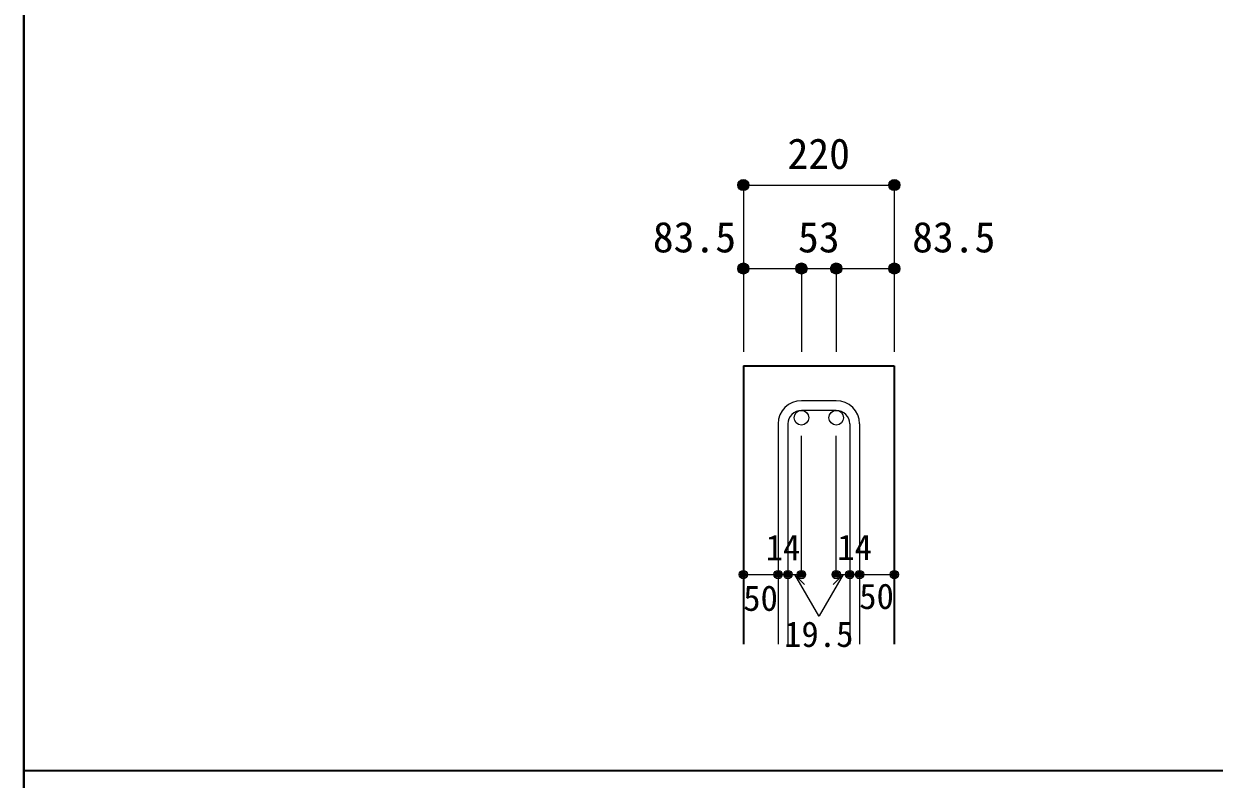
# Model space of a CAD drawing. Units: millimetres at full size, sheet at 1:20; details may follow other scales. Extents: x -3982 to 3969, y -2797 to 2801.
# Drawn here: x -3982 to -2270, y -10 to 1076 of the extents above; entities that cross this region are included whole.
import ezdxf
from ezdxf.enums import TextEntityAlignment as Align

# ---------------------------------------------------------------- set-up
doc = ezdxf.new("R2010")
doc.units = ezdxf.units.MM
doc.header["$LTSCALE"] = 20
doc.header["$PDMODE"] = 32
doc.header["$PDSIZE"] = 12
for name, color, linetype, lineweight in [('6-1_躯体線', 2, 'Continuous', 35), ('6-5_梁主筋', 7, 'Continuous', 18), ('6-6_S.T.P.', 7, 'Continuous', 18), ('6-D_寸法', 4, 'Continuous', 9), ('F-0_枠', 6, 'Continuous', 40)]:
    doc.layers.add(name, color=color, linetype=linetype, lineweight=lineweight)
doc.styles.add('ＭＳ ゴシック', font='')
doc.styles.get('ＭＳ ゴシック').set_extended_font_data('MS Gothic')

msp = doc.modelspace()

# ---------------------------------------------------------------- linework, layer by layer
at = {"layer": '6-1_躯体線'}
for p, q in [((-2947.37, 584.12), (-2947.37, 184.12)), ((-2947.37, 584.12), (-2730.37, 584.12)), ((-2730.37, 584.12), (-2730.37, 184.12))]:
    msp.add_line(p, q, dxfattribs=at)
at = {"layer": '6-5_梁主筋', "color": 3, "lineweight": 25}
for centre in [(-2863.87, 509.62), (-2813.87, 509.62)]:
    msp.add_circle(centre, 10.5, dxfattribs=at)
at = {"layer": '6-6_S.T.P.'}
for p, q in [((-2813.87, 534.12), (-2863.87, 534.12)), ((-2813.87, 520.12), (-2863.87, 520.12)), ((-2897.37, 500.62), (-2897.37, 184.12)), ((-2883.37, 500.62), (-2883.37, 184.12)), ((-2794.37, 500.62), (-2794.37, 184.12)), ((-2780.37, 500.62), (-2780.37, 184.12))]:
    msp.add_line(p, q, dxfattribs=at)
for centre, radius, start, end in [((-2863.87, 500.62), 33.5, 90, 180), ((-2813.87, 500.62), 33.5, 0, 90), ((-2863.87, 500.62), 19.5, 90, 180), ((-2813.87, 500.62), 19.5, 0, 90)]:
    msp.add_arc(centre, radius, start, end, dxfattribs=at)
at = {"layer": '6-D_寸法'}
for p, q in [((-2947.37, 844.12), (-2947.37, 724.12)), ((-2947.37, 844.12), (-2730.37, 844.12)), ((-2730.37, 844.12), (-2730.37, 724.12)), ((-2947.37, 724.12), (-2947.37, 604.12)), ((-2947.37, 724.12), (-2863.87, 724.12)), ((-2863.87, 724.12), (-2863.87, 604.12)), ((-2863.87, 724.12), (-2730.37, 724.12)), ((-2813.87, 724.12), (-2813.87, 604.12)), ((-2730.37, 724.12), (-2730.37, 604.12)), ((-2863.87, 284.12), (-2863.87, 483.45)), ((-2813.87, 284.12), (-2813.87, 483.45)), ((-2947.37, 284.12), (-2897.37, 284.12)), ((-2897.37, 284.12), (-2863.87, 284.12)), ((-2873.62, 284.12), (-2859.48, 269.98)), ((-2873.62, 284.12), (-2839.39, 224.85)), ((-2804.12, 284.12), (-2838.34, 224.85)), ((-2804.12, 284.12), (-2818.26, 269.98)), ((-2813.87, 284.12), (-2730.37, 284.12)), ((-2794.37, 284.12), (-2780.37, 284.12)), ((-2839.39, 224.85), (-2838.34, 224.85))]:
    msp.add_line(p, q, dxfattribs=at)
for centre, radius in [((-2947.37, 844.12), 8), ((-2947.37, 844.12), 7.2), ((-2947.37, 844.12), 6.4), ((-2947.37, 844.12), 5.6), ((-2947.37, 844.12), 4.8), ((-2947.37, 844.12), 4), ((-2947.37, 844.12), 3.2), ((-2947.37, 844.12), 2.4), ((-2947.37, 844.12), 1.6), ((-2947.37, 844.12), 0.8), ((-2730.37, 844.12), 8), ((-2730.37, 844.12), 7.2), ((-2730.37, 844.12), 6.4), ((-2730.37, 844.12), 5.6), ((-2730.37, 844.12), 4.8), ((-2730.37, 844.12), 4), ((-2730.37, 844.12), 3.2), ((-2730.37, 844.12), 2.4), ((-2730.37, 844.12), 1.6), ((-2730.37, 844.12), 0.8), ((-2947.37, 724.12), 8), ((-2947.37, 724.12), 7.2), ((-2947.37, 724.12), 6.4), ((-2947.37, 724.12), 5.6), ((-2947.37, 724.12), 4.8), ((-2947.37, 724.12), 4), ((-2947.37, 724.12), 3.2), ((-2947.37, 724.12), 2.4), ((-2947.37, 724.12), 1.6), ((-2947.37, 724.12), 0.8), ((-2863.87, 724.12), 8), ((-2863.87, 724.12), 7.2), ((-2863.87, 724.12), 6.4), ((-2863.87, 724.12), 5.6), ((-2863.87, 724.12), 4.8), ((-2863.87, 724.12), 4), ((-2863.87, 724.12), 3.2), ((-2863.87, 724.12), 2.4), ((-2863.87, 724.12), 1.6), ((-2863.87, 724.12), 0.8), ((-2813.87, 724.12), 8), ((-2813.87, 724.12), 7.2), ((-2813.87, 724.12), 6.4), ((-2813.87, 724.12), 5.6), ((-2813.87, 724.12), 4.8), ((-2813.87, 724.12), 4), ((-2813.87, 724.12), 3.2), ((-2813.87, 724.12), 2.4), ((-2813.87, 724.12), 1.6), ((-2813.87, 724.12), 0.8), ((-2730.37, 724.12), 8), ((-2730.37, 724.12), 7.2), ((-2730.37, 724.12), 6.4), ((-2730.37, 724.12), 5.6), ((-2730.37, 724.12), 4.8), ((-2730.37, 724.12), 4), ((-2730.37, 724.12), 3.2), ((-2730.37, 724.12), 2.4), ((-2730.37, 724.12), 1.6), ((-2730.37, 724.12), 0.8), ((-2947.37, 284.12), 4), ((-2947.37, 284.12), 3.6), ((-2947.37, 284.12), 3.2), ((-2947.37, 284.12), 2.8), ((-2947.37, 284.12), 2.4), ((-2947.37, 284.12), 2), ((-2947.37, 284.12), 1.6), ((-2947.37, 284.12), 1.2), ((-2947.37, 284.12), 0.8), ((-2947.37, 284.12), 0.4), ((-2897.37, 284.12), 4), ((-2897.37, 284.12), 3.6), ((-2897.37, 284.12), 3.2), ((-2897.37, 284.12), 2.8), ((-2897.37, 284.12), 2.4), ((-2897.37, 284.12), 2), ((-2897.37, 284.12), 1.6), ((-2897.37, 284.12), 1.2), ((-2897.37, 284.12), 0.8), ((-2897.37, 284.12), 0.4), ((-2883.37, 284.12), 4), ((-2883.37, 284.12), 3.6), ((-2883.37, 284.12), 3.2), ((-2883.37, 284.12), 2.8), ((-2883.37, 284.12), 2.4), ((-2883.37, 284.12), 2), ((-2883.37, 284.12), 1.6), ((-2883.37, 284.12), 1.2), ((-2883.37, 284.12), 0.8), ((-2883.37, 284.12), 0.4), ((-2863.87, 284.12), 4), ((-2863.87, 284.12), 3.6), ((-2863.87, 284.12), 3.2), ((-2863.87, 284.12), 2.8), ((-2863.87, 284.12), 2.4), ((-2863.87, 284.12), 2), ((-2863.87, 284.12), 1.6), ((-2863.87, 284.12), 1.2), ((-2863.87, 284.12), 0.8), ((-2863.87, 284.12), 0.4), ((-2813.87, 284.12), 4), ((-2813.87, 284.12), 3.6), ((-2813.87, 284.12), 3.2), ((-2813.87, 284.12), 2.8), ((-2813.87, 284.12), 2.4), ((-2813.87, 284.12), 2), ((-2813.87, 284.12), 1.6), ((-2813.87, 284.12), 1.2), ((-2813.87, 284.12), 0.8), ((-2813.87, 284.12), 0.4), ((-2794.37, 284.12), 4), ((-2794.37, 284.12), 3.6), ((-2794.37, 284.12), 3.2), ((-2794.37, 284.12), 2.8), ((-2794.37, 284.12), 2.4), ((-2794.37, 284.12), 2), ((-2794.37, 284.12), 1.6), ((-2794.37, 284.12), 1.2), ((-2794.37, 284.12), 0.8), ((-2794.37, 284.12), 0.4), ((-2780.37, 284.12), 4), ((-2780.37, 284.12), 3.6), ((-2780.37, 284.12), 3.2), ((-2780.37, 284.12), 2.8), ((-2780.37, 284.12), 2.4), ((-2780.37, 284.12), 2), ((-2780.37, 284.12), 1.6), ((-2780.37, 284.12), 1.2), ((-2780.37, 284.12), 0.8), ((-2780.37, 284.12), 0.4), ((-2730.37, 284.12), 4), ((-2730.37, 284.12), 3.6), ((-2730.37, 284.12), 3.2), ((-2730.37, 284.12), 2.8), ((-2730.37, 284.12), 2.4), ((-2730.37, 284.12), 2), ((-2730.37, 284.12), 1.6), ((-2730.37, 284.12), 1.2), ((-2730.37, 284.12), 0.8), ((-2730.37, 284.12), 0.4)]:
    msp.add_circle(centre, radius, dxfattribs=at)
at = {"layer": '6-D_寸法', "color": 7}
for p in [(-2947.37, 844.12), (-2730.37, 844.12), (-2947.37, 724.12), (-2863.87, 724.12), (-2813.87, 724.12), (-2730.37, 724.12), (-2947.37, 284.12), (-2897.37, 284.12), (-2883.37, 284.12), (-2863.87, 284.12), (-2813.87, 284.12), (-2794.37, 284.12), (-2780.37, 284.12), (-2730.37, 284.12)]:
    msp.add_point(p, dxfattribs=at)
at = {"layer": 'F-0_枠'}
msp.add_line((-3981.92, 2800.77), (-3981.92, -2796.83), dxfattribs=at)
at = {"layer": 'F-0_枠', "color": 2, "lineweight": 35}
msp.add_line((2482.4, 1.97), (-3981.92, 1.97), dxfattribs=at)

# ---------------------------------------------------------------- texts
at = {"layer": '6-D_寸法', "style": 'ＭＳ ゴシック'}
for s, height, p in [('220', 43.99, (-2883.87, 854.12)), ('83.5', 43.99, (-3077.55, 734.12)), ('53', 43.99, (-2868.87, 734.12)), ('83.5', 43.99, (-2704.74, 734.12)), ('14', 36.66, (-2915.43, 293.65)), ('14', 36.66, (-2812.41, 293.92)), ('50', 36.66, (-2947.59, 220.88)), ('50', 36.66, (-2780.8, 223.6)), ('19.5', 36.66, (-2888.87, 169.04))]:
    msp.add_text(s, height=height, dxfattribs=at).set_placement(p, align=Align.BOTTOM_LEFT)

doc.saveas('drawing.dxf')
